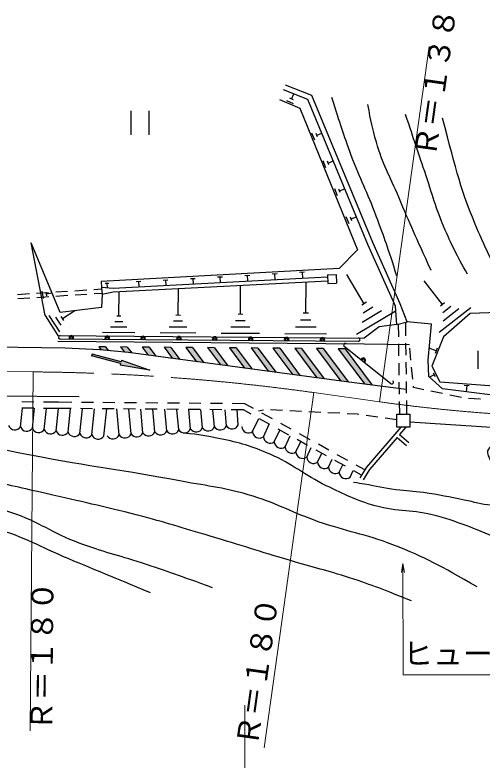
# Model space of a CAD drawing. Units: millimetres, scale not verified. Extents: x 40000 to 680000, y 20000 to 380000.
# Drawn here: x 291750 to 330817, y 243076 to 305381 of the extents above; entities that cross this region are included whole.
import ezdxf
from ezdxf.enums import TextEntityAlignment as Align

# ---------------------------------------------------------------- set-up
doc = ezdxf.new("R2010")
doc.units = ezdxf.units.MM
doc.header["$LTSCALE"] = 1000
doc.linetypes.add('CHAIN', pattern=[18.5, 12, -1.5, 3.5, -1.5])
for name, color, linetype, lineweight in [('M-BGD', 7, 'Continuous', 25), ('M-BMK', 2, 'CHAIN', 13), ('M-STR-HTXT', 7, 'Continuous', 13), ('M-STR-STRC', 7, 'Continuous', 25)]:
    doc.layers.add(name, color=color, linetype=linetype, lineweight=lineweight)
doc.styles.add('ＭＳ Ｐゴシック', font='')
doc.styles.get('ＭＳ Ｐゴシック').set_extended_font_data('MS PGothic')

# ---------------------------------------------------------------- blocks, each defined once
blk = doc.blocks.new('open_arrow')
at = {"color": 0, "linetype": 'Continuous', "lineweight": -2}
blk.add_lwpolyline([(7.5, 1.25), (0, 0), (7.5, -1.25)], dxfattribs=at)

msp = doc.modelspace()

# ---------------------------------------------------------------- hatches: boundary and pattern name
at = {"layer": 'M-STR-STRC'}
for points in [[(299322, 277628), (298757, 277633), (298957, 277366), (299560, 277310)], [(301143, 277614), (300578, 277618), (300902, 277185), (301243, 277154), (301515, 277117)], [(302964, 277600), (302399, 277604), (302903, 276930), (303528, 276846)], [(304785, 277585), (304220, 277590), (304916, 276658), (305541, 276574)], [(306606, 277571), (306041, 277575), (306929, 276387), (307554, 276303)], [(308427, 277557), (307862, 277561), (308942, 276116), (309567, 276031)], [(310248, 277542), (309683, 277547), (310956, 275844), (311580, 275760)], [(312069, 277528), (311504, 277533), (312969, 275573), (313594, 275488)], [(313890, 277514), (313325, 277518), (314982, 275301), (315607, 275217)], [(315711, 277500), (315146, 277504), (316995, 275030), (317620, 274946)], [(317532, 277485), (316967, 277490), (319008, 274758), (319484, 274694), (319632, 274676)], [(319353, 277471), (318788, 277475), (321008, 274504), (321628, 274427)], [(303026, 275676), (300664, 276524), (300626, 276379), (298207, 277009), (298169, 276864), (300588, 276234), (300550, 276088)]]:
    msp.add_hatch(color=256, dxfattribs=at).paths.add_polyline_path(points)

# ---------------------------------------------------------------- linework, layer by layer
at = {"layer": 'M-BGD'}
for p, q in [((314892, 298347), (315073, 298773)), ((315056, 297942), (314487, 298183)), ((315034, 298287), (314750, 298407)), ((301446, 297361), (301445, 295361)), ((302946, 297361), (302945, 295361)), ((316819, 294917), (316588, 295483)), ((317044, 295174), (316929, 295457)), ((316987, 295315), (317411, 295489)), ((317762, 292585), (317525, 293167)), ((317994, 292849), (317876, 293140)), ((317935, 292995), (318372, 293173)), ((318729, 290258), (318491, 290840)), ((318960, 290522), (318842, 290813)), ((318901, 290667), (319338, 290845)), ((319688, 287907), (319446, 288501)), ((319863, 288325), (320308, 288506)), ((319924, 288176), (319803, 288473)), ((294272, 280236), (293110, 286328)), ((308697, 283472), (309097, 283494)), ((310974, 283604), (311384, 283626)), ((311179, 283615), (311207, 283103)), ((313257, 283732), (313675, 283755)), ((313466, 283744), (313495, 283222)), ((315539, 283875), (315976, 283899)), ((315758, 283887), (315788, 283341)), ((317886, 283657), (318609, 283689)), ((317886, 283657), (317918, 282928)), ((318609, 283689), (318641, 282960)), ((320954, 281238), (319507, 283665)), ((299285, 282947), (299605, 282965)), ((299445, 282956), (299467, 282556)), ((317908, 283131), (299975, 282197)), ((301894, 283091), (302273, 283112)), ((302083, 283101), (302109, 282628)), ((304160, 283210), (304539, 283231)), ((304350, 283221), (304376, 282747)), ((306431, 283330), (306811, 283351)), ((306621, 283340), (306647, 282865)), ((308897, 283483), (308924, 282984)), ((316076, 280436), (316097, 283037)), ((317918, 282928), (318641, 282960)), ((327516, 281167), (325960, 283139)), ((294140, 281682), (294023, 282295)), ((295160, 282220), (296158, 282285)), ((296757, 282324), (297755, 282390)), ((298354, 282429), (299011, 282473)), ((299003, 282594), (299042, 281995)), ((305400, 280263), (305417, 282480)), ((310607, 280347), (310626, 282752)), ((291967, 282010), (292965, 282075)), ((291988, 281660), (292986, 281726)), ((293564, 282115), (294562, 282180)), ((293585, 281765), (294583, 281831)), ((294418, 281894), (294359, 282200)), ((294388, 282047), (294849, 282135)), ((295181, 281870), (296179, 281936)), ((296778, 281975), (297776, 282041)), ((298374, 282080), (299034, 282123)), ((299975, 282197), (299042, 281995)), ((300443, 280183), (300459, 282222)), ((321156, 281358), (320752, 281117)), ((324560, 279714), (323964, 281216)), ((327680, 281296), (327352, 281037)), ((295741, 279999), (296758, 280655)), ((316293, 280434), (315860, 280437)), ((323537, 280584), (320301, 278655)), ((322406, 280641), (320788, 279677)), ((321680, 280940), (320871, 280457)), ((329869, 280889), (327239, 278814)), ((328191, 280988), (327533, 280469)), ((328865, 280809), (327550, 279771)), ((294272, 280236), (295350, 278564)), ((295500, 278884), (294626, 280240)), ((295621, 279442), (295184, 280120)), ((295850, 279830), (295632, 280169)), ((300613, 280182), (300273, 280185)), ((305765, 279768), (305026, 279773)), ((305585, 280262), (305215, 280265)), ((311003, 279810), (310202, 279816)), ((310807, 280346), (310406, 280349)), ((316505, 279854), (315638, 279861)), ((301115, 279272), (299756, 279282)), ((300779, 279727), (300099, 279733)), ((306131, 279272), (304653, 279284)), ((311400, 279272), (309797, 279285)), ((316934, 279273), (315200, 279286)), ((323683, 279509), (324560, 279714)), ((323846, 278472), (323832, 279544)), ((324445, 278544), (324430, 279684)), ((326591, 279520), (324560, 279714)), ((295350, 278564), (320969, 278363)), ((301791, 278813), (299073, 278835)), ((306866, 278774), (303910, 278797)), ((312197, 278732), (308991, 278757)), ((317797, 278688), (314328, 278715)), ((320466, 278074), (295534, 278269)), ((324466, 276944), (324453, 277944)), ((323162, 274555), (319293, 277646)), ((323867, 276872), (323854, 277872)), ((324868, 276523), (324774, 277518)), ((326972, 277293), (326402, 277520)), ((327063, 277522), (326882, 277065)), ((330463, 277289), (330462, 275789)), ((323889, 275272), (323875, 276272)), ((324488, 275344), (324474, 276344)), ((325019, 274930), (324924, 275926)), ((326739, 275458), (326898, 275138)), ((326818, 275298), (326418, 275100)), ((323910, 273672), (323896, 274672)), ((324509, 273744), (324496, 274744)), ((325086, 274217), (325075, 274333)), ((325952, 274038), (325086, 274217)), ((329324, 274412), (329743, 274383)), ((329534, 274397), (329497, 273874)), ((327519, 273714), (326539, 273916)), ((329085, 273389), (328106, 273592)), ((293334, 273010), (292334, 273017)), ((295434, 272995), (294134, 273004)), ((296512, 272986), (295434, 272995)), ((298311, 272972), (297311, 272980)), ((300111, 272958), (299111, 272966)), ((301911, 272944), (300911, 272952)), ((303711, 272930), (302711, 272938)), ((305511, 272916), (304511, 272924)), ((307311, 272902), (306311, 272910)), ((323932, 272000), (323918, 273072)), ((324532, 272004), (324517, 273144)), ((330676, 273252), (329677, 273300)), ((292215, 270931), (292389, 272497)), ((293330, 272490), (292330, 272497)), ((293209, 270821), (293394, 272489)), ((295430, 272475), (294130, 272484)), ((294203, 270711), (294399, 272482)), ((295197, 270601), (295405, 272475)), ((296442, 272467), (295430, 272475)), ((296191, 270491), (296410, 272467)), ((297185, 270381), (297415, 272459)), ((298242, 272453), (297242, 272461)), ((298179, 270271), (298420, 272451)), ((300041, 272439), (299042, 272447)), ((299173, 270162), (299425, 272444)), ((300463, 270269), (300282, 272437)), ((301841, 272425), (300841, 272433)), ((301459, 270353), (301286, 272429)), ((302456, 270436), (302290, 272421)), ((303641, 272411), (302641, 272419)), ((303452, 270519), (303294, 272413)), ((304449, 270602), (304298, 272406)), ((305441, 272397), (304441, 272404)), ((305445, 270686), (305302, 272398)), ((307241, 272383), (306241, 272390)), ((306442, 270769), (306306, 272390)), ((307438, 270852), (307311, 272382)), ((309041, 272369), (308041, 272376)), ((309111, 272888), (308111, 272896)), ((308435, 270935), (308315, 272374)), ((309431, 271019), (309319, 272367)), ((310853, 272355), (309841, 272362)), ((310989, 272874), (309911, 272882)), ((310428, 271102), (310323, 272359)), ((311502, 271996), (310853, 272355)), ((311706, 272478), (310989, 272874)), ((312537, 272332), (312120, 272261)), ((314131, 272313), (313132, 272363)), ((315729, 272232), (314730, 272282)), ((313282, 271607), (312406, 272091)), ((317327, 272152), (316328, 272202)), ((318925, 272071), (317926, 272121)), ((320382, 271998), (319524, 272041)), ((320522, 271978), (320382, 271998)), ((322106, 271752), (321116, 271893)), ((323690, 271527), (322700, 271668)), ((311631, 270538), (312147, 271640)), ((313078, 271126), (312202, 271609)), ((312536, 270114), (313024, 271156)), ((314858, 270737), (313982, 271221)), ((324783, 271356), (332015, 270885)), ((313441, 269689), (313902, 270671)), ((314654, 270256), (313778, 270739)), ((324451, 270912), (323918, 270295)), ((314347, 269265), (314779, 270187)), ((316229, 269386), (315354, 269869)), ((316433, 269867), (315558, 270351)), ((323709, 270052), (324495, 269383)), ((323918, 270295), (324702, 269626)), ((315252, 268840), (315656, 269702)), ((316158, 268416), (316534, 269218)), ((318009, 268997), (317134, 269480)), ((317805, 268516), (316930, 268999)), ((317063, 267992), (317411, 268733)), ((319585, 268127), (318709, 268610)), ((317969, 267567), (318288, 268249)), ((319381, 267646), (318505, 268129)), ((318874, 267143), (319166, 267764)), ((321002, 267344), (320285, 267740)), ((319780, 266718), (320043, 267280)), ((320730, 266900), (320081, 267259))]:
    msp.add_line(p, q, dxfattribs=at)
for points in [[(323683, 279509), (323572, 281040), (321276, 286175), (316242, 298306), (314217, 299115)], [(323964, 281216), (321671, 286345), (316570, 298638), (314377, 299514)], [(313864, 298295), (315571, 297572), (320397, 285730)], [(299042, 281995), (298985, 280919), (295523, 280508), (293110, 286328)], [(320397, 285730), (318852, 284188), (298956, 283092), (299003, 282594)], [(317891, 283451), (299958, 282516), (299003, 282594)], [(332944, 280541), (329811, 280403), (327577, 278466), (326608, 276025), (327269, 274690), (336354, 274045), (337077, 274580)], [(323683, 279509), (322211, 279312), (320969, 278363)], [(338459, 275088), (337696, 274001), (336910, 273455), (331486, 273624), (327508, 274124), (326353, 275158), (326306, 276510), (326591, 279520)], [(324748, 277795), (320965, 277863), (295346, 278064)], [(324026, 270909), (321140, 267568), (320599, 266686)], [(323709, 270052), (321399, 267379), (320871, 266518)]]:
    msp.add_lwpolyline(points, dxfattribs=at)
msp.add_lwpolyline([(324778, 272006), (324786, 270915), (323694, 270906), (323686, 271998)], close=True, dxfattribs=at)
for centre, radius in [((296468, 278375), 112), ((296468, 278375), 100), ((296468, 278375), 100), ((296468, 278375), 100), ((299467, 278351), 112), ((299467, 278351), 100), ((299467, 278351), 100), ((299467, 278351), 100), ((302467, 278328), 112), ((302467, 278328), 100), ((302467, 278328), 100), ((302467, 278328), 100), ((305467, 278304), 112), ((305467, 278304), 100), ((305467, 278304), 100), ((305467, 278304), 100), ((308467, 278280), 112), ((308467, 278280), 100), ((308467, 278280), 100), ((308467, 278280), 100), ((311467, 278257), 112), ((311467, 278257), 100), ((311467, 278257), 100), ((311467, 278257), 100), ((314467, 278233), 100), ((314467, 278233), 100), ((314467, 278233), 100), ((317467, 278210), 100), ((317467, 278210), 100), ((317467, 278210), 100), ((320888, 276515), 112), ((320888, 276515), 100), ((320888, 276515), 100), ((320888, 276515), 100)]:
    msp.add_circle(centre, radius, dxfattribs=at)
for centre, radius, start, end in [((295535, 278419), 150, 89.55011, 269.55011), ((296468, 278375), 188, 322.68021, 216.42001), ((296468, 278375), 150, 310.95973, 228.14049), ((299467, 278351), 188, 322.68021, 216.42001), ((302467, 278328), 188, 322.68021, 216.42001), ((299467, 278351), 150, 310.95973, 228.14049), ((302467, 278328), 150, 310.95973, 228.14049), ((305467, 278304), 188, 322.68021, 216.42001), ((305467, 278304), 150, 310.95973, 228.14049), ((308467, 278280), 188, 322.68021, 216.42001), ((308467, 278280), 150, 310.95973, 228.14049), ((311467, 278257), 188, 322.68021, 216.42001), ((311467, 278257), 150, 310.95973, 228.14049), ((314467, 278233), 188, 322.68021, 216.42001), ((314467, 278233), 150, 310.95973, 228.14049), ((314467, 278233), 112, 269.55013, 269.55009), ((317467, 278210), 188, 322.68021, 216.42001), ((317467, 278210), 150, 310.95973, 228.14049), ((317467, 278210), 112, 269.55013, 269.55009), ((319386, 277763), 150, 51.38696, 231.38696), ((320467, 278224), 150, 269.55011, 89.55011), ((320888, 276515), 188, 284.51706, 178.25686), ((320888, 276515), 150, 272.79658, 189.97734), ((323256, 274672), 150, 231.38696, 51.38696), ((291748, 271251), 567, 201.76094, 325.61597), ((309908, 271326), 567, 212.84822, 336.70325), ((292742, 271141), 567, 201.76094, 325.61597), ((293736, 271031), 567, 201.76094, 325.61597), ((294730, 270921), 567, 201.76094, 325.61597), ((295724, 270811), 567, 201.76094, 325.61597), ((296718, 270701), 567, 201.76094, 325.61597), ((301935, 270660), 567, 212.84822, 336.70325), ((302932, 270743), 567, 212.84822, 336.70325), ((303928, 270826), 567, 212.84822, 336.70325), ((304925, 270910), 567, 212.84822, 336.70325), ((305921, 270993), 567, 212.84822, 336.70325), ((306918, 271076), 567, 212.84822, 336.70325), ((307914, 271159), 567, 212.84822, 336.70325), ((308911, 271243), 567, 212.84822, 336.70325), ((311291, 270992), 567, 182.95877, 306.8138), ((312196, 270567), 567, 182.95877, 306.8138), ((297711, 270591), 567, 201.76094, 325.61597), ((298705, 270482), 567, 201.76094, 325.61597), ((299942, 270493), 567, 212.84822, 336.70325), ((300939, 270577), 567, 212.84822, 336.70325), ((313102, 270143), 567, 182.95877, 306.8138), ((314007, 269719), 567, 182.95877, 306.8138), ((314913, 269294), 567, 182.95877, 306.8138), ((315818, 268870), 567, 182.95877, 306.8138), ((316724, 268445), 567, 182.95877, 306.8138), ((317629, 268021), 567, 182.95877, 306.8138), ((318535, 267596), 567, 182.95877, 306.8138), ((319440, 267172), 567, 182.95877, 306.8138)]:
    msp.add_arc(centre, radius, start, end, dxfattribs=at)
for points, knots in [([(323700, 283530), (322918, 285956), (322702, 286620), (321969, 288567), (321215, 290568), (320625, 291623), (319882, 293629), (319188, 295504), (318983, 296151), (318260, 298485)], [0, 0, 0, 0, 1, 1, 1, 2, 2, 2, 3, 3, 3, 3]), ([(326561, 284004), (325219, 286957), (324857, 287728), (323842, 290148), (323093, 291933), (322509, 292878), (321980, 294740), (321634, 295954), (321523, 296417), (321273, 297894)], [0, 0, 0, 0, 1, 1, 1, 2, 2, 2, 3, 3, 3, 3]), ([(329585, 283717), (328652, 285394), (328387, 285910), (327742, 287374), (326924, 289231), (326675, 290355), (326017, 292275), (325380, 294138), (325184, 294734), (324425, 297057)], [0, 0, 0, 0, 1, 1, 1, 2, 2, 2, 3, 3, 3, 3]), ([(348728, 273287), (347370, 273460), (346962, 273521), (345849, 273772), (344557, 274064), (343844, 274288), (342603, 274750), (341340, 275219), (340610, 275463), (339448, 276144), (338365, 276780), (337891, 277336), (336925, 278138), (335616, 279226), (334758, 279724), (333663, 281027), (332858, 281984), (332683, 282715), (332121, 283832), (331462, 285140), (331112, 285883), (330528, 287227), (328973, 290805), (328731, 292234), (327500, 296747)], [0, 0, 0, 0, 1, 1, 1, 2, 2, 2, 3, 3, 3, 4, 4, 4, 5, 5, 5, 6, 6, 6, 7, 7, 7, 8, 8, 8, 8]), ([(338597, 258303), (335787, 259878), (334959, 260365), (332504, 261429), (330395, 262343), (329208, 262879), (326993, 263495), (325038, 264038), (323821, 263790), (321868, 264339), (320211, 264806), (319347, 265279), (317792, 266018), (315890, 266922), (315020, 267815), (313088, 268653), (311519, 269335), (310578, 269596), (308903, 269947), (307723, 270195), (307282, 270266), (305851, 270418)], [0, 0, 0, 0, 1, 1, 1, 2, 2, 2, 3, 3, 3, 4, 4, 4, 5, 5, 5, 6, 6, 6, 7, 7, 7, 7]), ([(330406, 257550), (327227, 259359), (326226, 259974), (323351, 261086), (320973, 262006), (319519, 262165), (317113, 263010), (314956, 263767), (313845, 264463), (311662, 265142), (309383, 265851), (308027, 265952), (305683, 266395), (300833, 267312), (298075, 267598), (293229, 268537), (289766, 269208), (288641, 269438), (284384, 270367)], [0, 0, 0, 0, 1, 1, 1, 2, 2, 2, 3, 3, 3, 4, 4, 4, 5, 5, 5, 6, 6, 6, 6]), ([(336001, 270026), (335111, 269857), (334841, 269796), (334087, 269744), (333505, 269704), (333169, 269812), (332593, 269718), (332216, 269656), (332010, 269554), (331689, 269349), (331495, 269226), (331339, 269147), (331282, 268925), (331227, 268714), (331316, 268581), (331397, 268380), (331580, 267928), (331791, 267730), (332055, 267320), (332324, 266901), (332539, 266706), (332768, 266263), (332950, 265912), (333137, 265721), (333150, 265326), (333158, 265081), (333083, 264911), (332896, 264752), (332492, 264408), (332116, 264382), (331586, 264397), (330690, 264423), (330211, 264655), (329329, 264819), (328000, 265065), (327266, 265265), (325926, 265444), (325026, 265565), (324513, 265559), (323611, 265672), (322579, 265801), (322017, 265974), (320991, 266143), (320627, 266204), (320510, 266224), (320057, 266294)], [0, 0, 0, 0, 1, 1, 1, 2, 2, 2, 3, 3, 3, 4, 4, 4, 5, 5, 5, 6, 6, 6, 7, 7, 7, 8, 8, 8, 9, 9, 9, 10, 10, 10, 11, 11, 11, 12, 12, 12, 13, 13, 13, 14, 14, 14, 15, 15, 15, 15]), ([(324907, 256396), (322461, 257367), (321780, 257642), (319732, 258314), (317822, 258940), (316718, 259179), (314792, 259753), (312166, 260534), (310709, 261020), (308082, 261797), (305711, 262499), (304396, 262939), (302003, 263558), (299036, 264325), (297352, 264669), (294366, 265359), (292340, 265827), (291201, 266071), (289175, 266541), (286091, 267256), (284432, 268030), (281289, 268415), (278357, 268775), (276675, 268644), (273727, 268461), (271963, 268352), (270973, 268182), (269257, 267760), (268206, 267501), (267588, 267376), (266636, 266860), (265205, 266085), (264369, 265654), (263157, 264569), (262578, 264050), (262232, 263752), (261825, 263089), (261368, 262342), (261223, 261860), (260903, 261044), (260584, 260231), (260397, 259772), (260202, 258920), (260058, 258295), (260018, 258061), (259926, 257303)], [0, 0, 0, 0, 1, 1, 1, 2, 2, 2, 3, 3, 3, 4, 4, 4, 5, 5, 5, 6, 6, 6, 7, 7, 7, 8, 8, 8, 9, 9, 9, 10, 10, 10, 11, 11, 11, 12, 12, 12, 13, 13, 13, 14, 14, 14, 15, 15, 15, 15]), ([(308279, 257489), (305417, 258516), (304671, 258788), (302337, 259560), (300314, 260230), (299132, 260463), (297137, 261211), (294872, 262059), (293784, 262983), (291494, 263760), (289711, 264365), (288668, 264592), (286810, 264904), (284890, 265225), (283797, 265329), (281853, 265427), (280003, 265521), (278961, 265477), (277111, 265392), (275491, 265318), (274594, 265124), (272974, 265036), (271363, 264947), (270429, 265220), (268844, 264916), (267511, 264659), (266778, 264340), (265602, 263661), (264600, 263084), (264130, 262573), (263420, 261661), (262951, 261057), (262822, 260628), (262477, 259946), (262029, 259060), (261906, 258738), (261449, 257621)], [0, 0, 0, 0, 1, 1, 1, 2, 2, 2, 3, 3, 3, 4, 4, 4, 5, 5, 5, 6, 6, 6, 7, 7, 7, 8, 8, 8, 9, 9, 9, 10, 10, 10, 11, 11, 11, 12, 12, 12, 12]), ([(303081, 257062), (299727, 258458), (298884, 258810), (296191, 259922), (293835, 260896), (292614, 261734), (290154, 262406), (287675, 263083), (286218, 263240), (283655, 263426), (281174, 263606), (279768, 263469), (277288, 263276), (275328, 263123), (274247, 262871), (272315, 262509), (271222, 262303), (270410, 262573), (269537, 261884), (268589, 261135), (268475, 260326), (267838, 259299), (267224, 258308), (267032, 257970), (266329, 256723)], [0, 0, 0, 0, 1, 1, 1, 2, 2, 2, 3, 3, 3, 4, 4, 4, 5, 5, 5, 6, 6, 6, 7, 7, 7, 8, 8, 8, 8])]:
    msp.add_open_spline(points, degree=3, knots=knots, dxfattribs=at)
at = {"layer": 'M-BMK'}
msp.add_line((316759, 273800), (322230, 273034), dxfattribs=at)
msp.add_lwpolyline([(181196, 276459), (266984, 275750), (293287, 275533)], dxfattribs=at)
for centre, radius, start, end in [((291799, 95539), 180000, 82.02947, 89.52637), ((341366, 409701), 138000, 262.02947, 267.33455)]:
    msp.add_arc(centre, radius, start, end, dxfattribs=at)
at = {"layer": 'M-STR-HTXT'}
for p, q in [((322230, 273034), (326390, 302744)), ((293287, 275533), (293039, 245534)), ((316759, 273800), (312599, 244090)), ((310964, 231671), (310974, 247671))]:
    msp.add_line(p, q, dxfattribs=at)
msp.add_lwpolyline([(324200, 259511), (324204, 250217), (344282, 250205)], dxfattribs=at)
at = {"layer": 'M-STR-STRC'}
for p, q in [((298757, 277633), (298957, 277366)), ((299322, 277628), (298757, 277633)), ((299322, 277628), (299560, 277310)), ((300578, 277618), (300902, 277185)), ((301143, 277614), (300578, 277618)), ((301143, 277614), (301515, 277117)), ((302399, 277604), (302903, 276930)), ((302964, 277600), (302399, 277604)), ((302964, 277600), (303528, 276846)), ((304220, 277590), (304916, 276658)), ((304785, 277585), (304220, 277590)), ((304785, 277585), (305541, 276574)), ((306041, 277575), (306929, 276387)), ((306606, 277571), (306041, 277575)), ((306606, 277571), (307554, 276303)), ((307862, 277561), (308942, 276116)), ((308427, 277557), (307862, 277561)), ((308427, 277557), (309567, 276031)), ((309683, 277547), (310956, 275844)), ((310248, 277542), (309683, 277547)), ((310248, 277542), (311580, 275760)), ((311504, 277533), (312969, 275573)), ((312069, 277528), (311504, 277533)), ((312069, 277528), (313594, 275488)), ((313325, 277518), (314982, 275301)), ((313890, 277514), (313325, 277518)), ((313890, 277514), (315607, 275217)), ((315146, 277504), (316995, 275030)), ((315711, 277500), (315146, 277504)), ((315711, 277500), (317620, 274946)), ((316967, 277490), (319008, 274758)), ((317532, 277485), (316967, 277490)), ((317532, 277485), (319632, 274676)), ((318788, 277475), (321008, 274504)), ((319353, 277471), (318788, 277475)), ((319353, 277471), (321628, 274427)), ((298207, 277009), (298169, 276864)), ((300588, 276234), (298169, 276864)), ((300626, 276379), (298207, 277009)), ((300588, 276234), (300550, 276088)), ((303026, 275676), (300550, 276088)), ((300664, 276524), (300626, 276379)), ((300664, 276524), (303026, 275676))]:
    msp.add_line(p, q, dxfattribs=at)
for points in [[(295942, 277528), (286088, 277646), (226073, 278076)], [(301243, 277154), (298859, 277375), (295942, 277528)], [(324480, 274072), (319484, 274694), (301243, 277154)], [(274585, 273646), (290058, 273542), (297113, 273483)]]:
    msp.add_lwpolyline(points, dxfattribs=at)

# ---------------------------------------------------------------- block references
at = {"layer": 'M-STR-HTXT', "xscale": 100, "yscale": 100, "rotation": 270}
msp.add_blockref('open_arrow', (324200, 259511), dxfattribs=at)

# ---------------------------------------------------------------- texts
at = {"layer": 'M-STR-HTXT', "style": 'ＭＳ Ｐゴシック'}
for s, rotation, p in [('Ｒ＝１３８', 82.029, (325120, 293677)), ('Ｒ＝１８０', 89.526, (293039, 245534))]:
    msp.add_text(s, height=1833, rotation=rotation, dxfattribs=at).set_placement(p, align=Align.TOP_LEFT)
for s, rotation, p in [('Ｒ＝１８０', 82.029, (312599, 244090)), ('ヒューム管\u3000φ６００', 359.965, (324204, 250517))]:
    msp.add_text(s, height=1833, rotation=rotation, dxfattribs=at).set_placement(p, align=Align.BOTTOM_LEFT)

doc.saveas('drawing.dxf')
